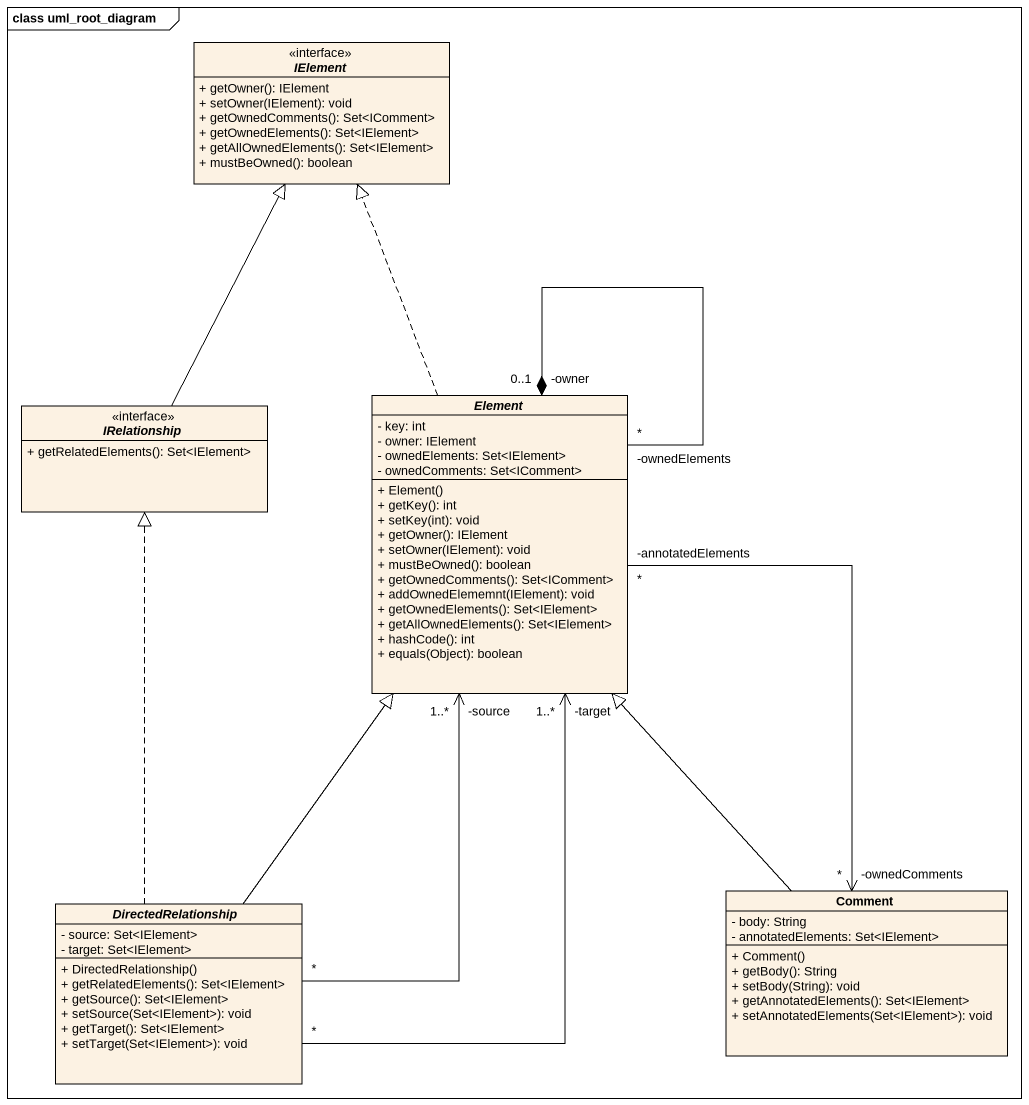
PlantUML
@startuml
mainframe class uml_root_diagram
hide circle
hide empty members
skinparam classAttributeIconSize 0
interface IElement <<interface>> {
  + getOwner(): IElement
  + setOwner(IElement): void
  + getOwnedComments(): Set<IComment>
  + getOwnedElements(): Set<IElement>
  + getAllOwnedElements(): Set<IElement>
  + mustBeOwned(): boolean
}
interface IRelationship <<interface>> {
  + getRelatedElements(): Set<IElement>
}
abstract class Element {
  - key: int
  - owner: IElement
  - ownedElements: Set<IElement>
  - ownedComments: Set<IComment>
  + Element()
  + getKey(): int
  + setKey(int): void
  + getOwner(): IElement
  + setOwner(IElement): void
  + mustBeOwned(): boolean
  + getOwnedComments(): Set<IComment>
  + addOwnedElememnt(IElement): void
  + getOwnedElements(): Set<IElement>
  + getAllOwnedElements(): Set<IElement>
  + hashCode(): int
  + equals(Object): boolean
}
class Comment {
  - body: String
  - annotatedElements: Set<IElement>
  + Comment()
  + getBody(): String
  + setBody(String): void
  + getAnnotatedElements(): Set<IElement>
  + setAnnotatedElements(Set<IElement>): void
}
abstract class DirectedRelationship {
  - source: Set<IElement>
  - target: Set<IElement>
  + DirectedRelationship()
  + getRelatedElements(): Set<IElement>
  + getSource(): Set<IElement>
  + setSource(Set<IElement>): void
  + getTarget(): Set<IElement>
  + setTarget(Set<IElement>): void
}
IRelationship -up-|> IElement
Element .up.|> IElement
Element "-ownedElements\n*" --* "-owner\n0..1" Element
Element "-annotatedElements\n*" --> "-ownedComments\n*" Comment
Comment -up-|> Element
DirectedRelationship .up.|> IRelationship
DirectedRelationship -up-|> Element
DirectedRelationship "*" -up-> "-source\n1..*" Element
DirectedRelationship "*" -up-> "-target\n1..*" Element
@enduml
